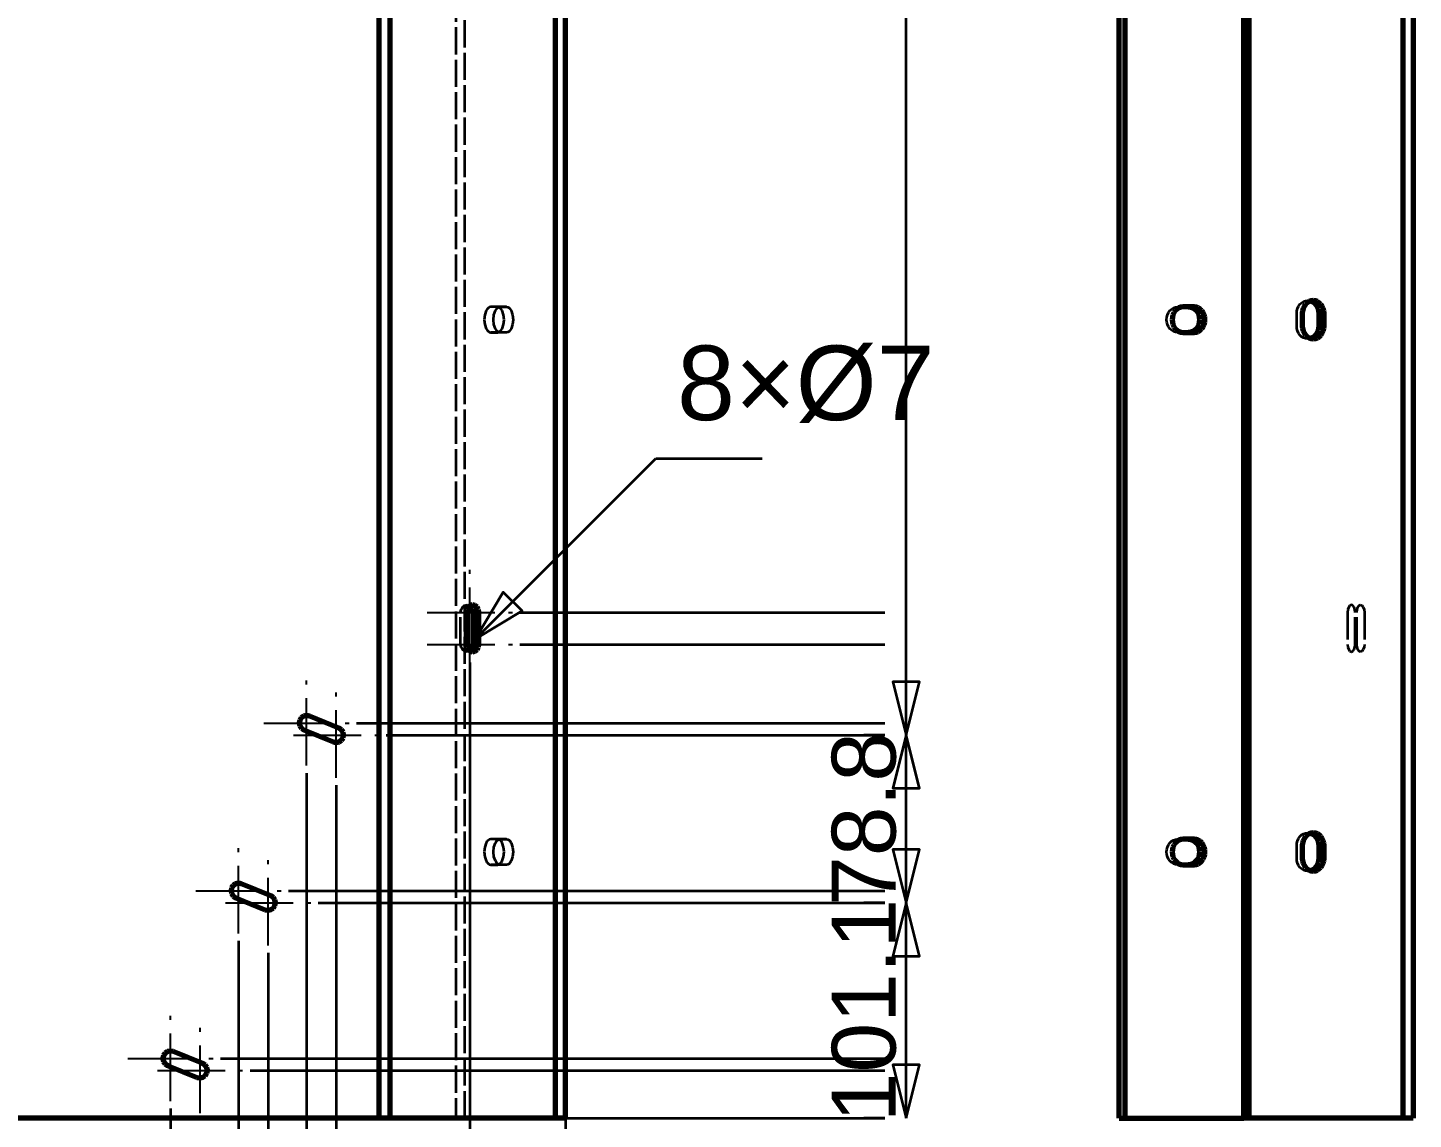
# Model space of a CAD drawing. Header units: millimetres. Extents: x 0 to 420, y 0 to 297.
# Drawn here: x 195.9 to 260.9, y 156.9 to 208.2 of the extents above; entities that cross this region are included whole.
import ezdxf
from ezdxf.enums import TextEntityAlignment as Align

# ---------------------------------------------------------------- set-up
doc = ezdxf.new("R2010")
doc.units = ezdxf.units.MM
doc.linetypes.add('CENTER', pattern=[5.08, 3.175, -0.635, 0.635, -0.635])
doc.linetypes.add('DASHED', pattern=[1.524, 1.27, -0.254])
doc.styles.add('GOST', font='Arial')

msp = doc.modelspace()

# ---------------------------------------------------------------- linework, layer by layer
at = {"color": 1, "lineweight": 70}
for p, q in [((212.371, 257), (212.371, 157)), ((212.886, 257), (212.886, 157)), ((220.653, 257), (220.653, 157)), ((221.138, 157), (221.138, 257)), ((247.138, 157), (247.138, 257)), ((247.395, 257), (247.395, 157)), ((252.991, 157), (252.991, 257)), ((253.249, 157), (253.249, 257)), ((260.464, 257), (260.464, 157)), ((260.949, 257), (260.949, 157)), ((255.885, 195.224), (255.821, 195.133)), ((255.963, 195.299), (255.885, 195.224)), ((256.052, 195.354), (255.963, 195.299)), ((256.149, 195.388), (256.052, 195.354)), ((256.12, 195.381), (256.274, 195.301)), ((256.249, 195.4), (256.149, 195.388)), ((256.349, 195.388), (256.249, 195.4)), ((256.274, 195.301), (256.398, 195.167)), ((256.446, 195.354), (256.349, 195.388)), ((256.535, 195.299), (256.446, 195.354)), ((256.613, 195.224), (256.535, 195.299)), ((256.676, 195.133), (256.613, 195.224)), ((249.634, 194.617), (249.624, 194.5)), ((249.663, 194.73), (249.634, 194.617)), ((249.711, 194.833), (249.663, 194.73)), ((249.775, 194.924), (249.711, 194.833)), ((249.853, 194.999), (249.775, 194.924)), ((249.941, 195.054), (249.853, 194.999)), ((250.038, 195.088), (249.941, 195.054)), ((250.138, 195.1), (250.038, 195.088)), ((250.653, 195.1), (250.138, 195.1)), ((250.395, 195.1), (250.495, 195.088)), ((250.495, 195.088), (250.592, 195.054)), ((250.592, 195.054), (250.681, 194.999)), ((250.753, 195.088), (250.653, 195.1)), ((250.681, 194.999), (250.759, 194.924)), ((250.849, 195.054), (250.753, 195.088)), ((250.759, 194.924), (250.823, 194.833)), ((250.823, 194.833), (250.87, 194.73)), ((250.938, 194.999), (250.849, 195.054)), ((250.87, 194.73), (250.899, 194.617)), ((250.899, 194.617), (250.909, 194.5)), ((251.016, 194.924), (250.938, 194.999)), ((251.08, 194.833), (251.016, 194.924)), ((251.128, 194.73), (251.08, 194.833)), ((251.157, 194.617), (251.128, 194.73)), ((251.167, 194.5), (251.157, 194.617)), ((255.744, 194.917), (255.735, 194.8)), ((255.735, 194.8), (255.735, 194.2)), ((255.774, 195.03), (255.744, 194.917)), ((255.821, 195.133), (255.774, 195.03)), ((256.398, 195.167), (256.478, 194.994)), ((256.478, 194.994), (256.506, 194.8)), ((256.506, 194.8), (256.506, 194.2)), ((256.763, 194.8), (256.506, 194.8)), ((256.724, 195.03), (256.676, 195.133)), ((256.753, 194.917), (256.724, 195.03)), ((256.763, 194.8), (256.753, 194.917)), ((256.763, 194.2), (256.763, 194.8)), ((249.624, 194.5), (249.634, 194.383)), ((249.634, 194.383), (249.663, 194.27)), ((249.663, 194.27), (249.711, 194.167)), ((249.711, 194.167), (249.775, 194.076)), ((249.775, 194.076), (249.853, 194.001)), ((249.853, 194.001), (249.941, 193.946)), ((249.941, 193.946), (250.038, 193.912)), ((250.038, 193.912), (250.138, 193.9)), ((250.495, 193.912), (250.395, 193.9)), ((250.592, 193.946), (250.495, 193.912)), ((250.681, 194.001), (250.592, 193.946)), ((250.653, 193.9), (250.753, 193.912)), ((250.759, 194.076), (250.681, 194.001)), ((250.753, 193.912), (250.849, 193.946)), ((250.823, 194.167), (250.759, 194.076)), ((250.87, 194.27), (250.823, 194.167)), ((250.849, 193.946), (250.938, 194.001)), ((250.899, 194.383), (250.87, 194.27)), ((250.909, 194.5), (250.899, 194.383)), ((250.938, 194.001), (251.016, 194.076)), ((251.016, 194.076), (251.08, 194.167)), ((251.08, 194.167), (251.128, 194.27)), ((251.128, 194.27), (251.157, 194.383)), ((251.157, 194.383), (251.167, 194.5)), ((255.735, 194.2), (255.744, 194.083)), ((255.744, 194.083), (255.774, 193.97)), ((255.774, 193.97), (255.821, 193.867)), ((256.478, 194.006), (256.398, 193.833)), ((256.506, 194.2), (256.478, 194.006)), ((256.763, 194.2), (256.506, 194.2)), ((256.676, 193.867), (256.724, 193.97)), ((256.724, 193.97), (256.753, 194.083)), ((256.753, 194.083), (256.763, 194.2)), ((250.138, 193.9), (250.653, 193.9)), ((255.821, 193.867), (255.885, 193.776)), ((255.885, 193.776), (255.963, 193.701)), ((255.963, 193.701), (256.052, 193.646)), ((256.052, 193.646), (256.149, 193.612)), ((256.274, 193.699), (256.12, 193.619)), ((256.149, 193.612), (256.249, 193.6)), ((256.249, 193.6), (256.349, 193.612)), ((256.398, 193.833), (256.274, 193.699)), ((256.349, 193.612), (256.446, 193.646)), ((256.446, 193.646), (256.535, 193.701)), ((256.535, 193.701), (256.613, 193.776)), ((256.613, 193.776), (256.676, 193.867)), ((216.557, 180.997), (216.492, 180.884)), ((216.655, 181.073), (216.557, 180.997)), ((216.641, 181.066), (216.711, 181.012)), ((216.769, 181.1), (216.655, 181.073)), ((216.711, 181.012), (216.765, 180.937)), ((216.765, 180.937), (216.8, 180.847)), ((216.884, 181.073), (216.769, 181.1)), ((216.981, 180.997), (216.884, 181.073)), ((217.047, 180.884), (216.981, 180.997)), ((216.492, 180.884), (216.469, 180.75)), ((216.469, 180.75), (216.469, 179.25)), ((216.8, 180.847), (216.812, 180.75)), ((216.812, 180.75), (216.812, 179.25)), ((217.069, 180.75), (216.812, 180.75)), ((217.069, 180.75), (217.047, 180.884)), ((217.069, 179.25), (217.069, 180.75)), ((216.469, 179.25), (216.492, 179.116)), ((216.492, 179.116), (216.557, 179.003)), ((216.557, 179.003), (216.655, 178.927)), ((216.711, 178.988), (216.641, 178.934)), ((216.765, 179.063), (216.711, 178.988)), ((216.8, 179.153), (216.765, 179.063)), ((216.812, 179.25), (216.8, 179.153)), ((217.069, 179.25), (216.812, 179.25)), ((216.884, 178.927), (216.981, 179.003)), ((216.981, 179.003), (217.047, 179.116)), ((217.047, 179.116), (217.069, 179.25)), ((216.655, 178.927), (216.769, 178.9)), ((216.769, 178.9), (216.884, 178.927)), ((208.727, 175.799), (208.652, 175.685)), ((208.84, 175.875), (208.727, 175.799)), ((208.973, 175.903), (208.84, 175.875)), ((209.108, 175.877), (208.973, 175.903)), ((210.497, 175.313), (209.108, 175.877)), ((208.652, 175.685), (208.626, 175.551)), ((208.626, 175.551), (208.654, 175.417)), ((208.654, 175.417), (208.73, 175.304)), ((208.73, 175.304), (208.844, 175.229)), ((208.844, 175.229), (210.234, 174.665)), ((210.612, 175.238), (210.497, 175.313)), ((210.688, 175.125), (210.612, 175.238)), ((210.716, 174.991), (210.688, 175.125)), ((210.234, 174.665), (210.368, 174.639)), ((210.368, 174.639), (210.502, 174.666)), ((210.502, 174.666), (210.615, 174.743)), ((210.615, 174.743), (210.69, 174.857)), ((210.69, 174.857), (210.716, 174.991)), ((249.711, 169.833), (249.663, 169.73)), ((249.775, 169.924), (249.711, 169.833)), ((249.853, 169.999), (249.775, 169.924)), ((249.941, 170.054), (249.853, 169.999)), ((250.038, 170.088), (249.941, 170.054)), ((250.138, 170.1), (250.038, 170.088)), ((250.653, 170.1), (250.138, 170.1)), ((250.395, 170.1), (250.495, 170.088)), ((250.495, 170.088), (250.592, 170.054)), ((250.592, 170.054), (250.681, 169.999)), ((250.753, 170.088), (250.653, 170.1)), ((250.681, 169.999), (250.759, 169.924)), ((250.849, 170.054), (250.753, 170.088)), ((250.759, 169.924), (250.823, 169.833)), ((250.823, 169.833), (250.87, 169.73)), ((250.938, 169.999), (250.849, 170.054)), ((251.016, 169.924), (250.938, 169.999)), ((251.08, 169.833), (251.016, 169.924)), ((251.128, 169.73), (251.08, 169.833)), ((255.744, 169.917), (255.735, 169.8)), ((255.774, 170.03), (255.744, 169.917)), ((255.821, 170.133), (255.774, 170.03)), ((255.885, 170.224), (255.821, 170.133)), ((255.963, 170.299), (255.885, 170.224)), ((256.052, 170.354), (255.963, 170.299)), ((256.149, 170.388), (256.052, 170.354)), ((256.12, 170.381), (256.274, 170.301)), ((256.249, 170.4), (256.149, 170.388)), ((256.349, 170.388), (256.249, 170.4)), ((256.274, 170.301), (256.398, 170.167)), ((256.446, 170.354), (256.349, 170.388)), ((256.398, 170.167), (256.478, 169.994)), ((256.535, 170.299), (256.446, 170.354)), ((256.478, 169.994), (256.506, 169.8)), ((256.613, 170.224), (256.535, 170.299)), ((256.676, 170.133), (256.613, 170.224)), ((256.724, 170.03), (256.676, 170.133)), ((256.753, 169.917), (256.724, 170.03)), ((256.763, 169.8), (256.753, 169.917)), ((249.634, 169.617), (249.624, 169.5)), ((249.624, 169.5), (249.634, 169.383)), ((249.663, 169.73), (249.634, 169.617)), ((249.634, 169.383), (249.663, 169.27)), ((249.663, 169.27), (249.711, 169.167)), ((250.87, 169.27), (250.823, 169.167)), ((250.87, 169.73), (250.899, 169.617)), ((250.899, 169.383), (250.87, 169.27)), ((250.899, 169.617), (250.909, 169.5)), ((250.909, 169.5), (250.899, 169.383)), ((251.08, 169.167), (251.128, 169.27)), ((251.157, 169.617), (251.128, 169.73)), ((251.128, 169.27), (251.157, 169.383)), ((251.167, 169.5), (251.157, 169.617)), ((251.157, 169.383), (251.167, 169.5)), ((255.735, 169.8), (255.735, 169.2)), ((255.735, 169.2), (255.744, 169.083)), ((256.506, 169.2), (256.478, 169.006)), ((256.506, 169.8), (256.506, 169.2)), ((256.763, 169.8), (256.506, 169.8)), ((256.763, 169.2), (256.506, 169.2)), ((256.753, 169.083), (256.763, 169.2)), ((256.763, 169.2), (256.763, 169.8)), ((249.711, 169.167), (249.775, 169.076)), ((249.775, 169.076), (249.853, 169.001)), ((249.853, 169.001), (249.941, 168.946)), ((249.941, 168.946), (250.038, 168.912)), ((250.038, 168.912), (250.138, 168.9)), ((250.138, 168.9), (250.653, 168.9)), ((250.495, 168.912), (250.395, 168.9)), ((250.592, 168.946), (250.495, 168.912)), ((250.681, 169.001), (250.592, 168.946)), ((250.653, 168.9), (250.753, 168.912)), ((250.759, 169.076), (250.681, 169.001)), ((250.753, 168.912), (250.849, 168.946)), ((250.823, 169.167), (250.759, 169.076)), ((250.849, 168.946), (250.938, 169.001)), ((250.938, 169.001), (251.016, 169.076)), ((251.016, 169.076), (251.08, 169.167)), ((255.744, 169.083), (255.774, 168.97)), ((255.774, 168.97), (255.821, 168.867)), ((255.821, 168.867), (255.885, 168.776)), ((255.885, 168.776), (255.963, 168.701)), ((255.963, 168.701), (256.052, 168.646)), ((256.052, 168.646), (256.149, 168.612)), ((256.274, 168.699), (256.12, 168.619)), ((256.149, 168.612), (256.249, 168.6)), ((256.249, 168.6), (256.349, 168.612)), ((256.398, 168.833), (256.274, 168.699)), ((256.349, 168.612), (256.446, 168.646)), ((256.478, 169.006), (256.398, 168.833)), ((256.446, 168.646), (256.535, 168.701)), ((256.535, 168.701), (256.613, 168.776)), ((256.613, 168.776), (256.676, 168.867)), ((256.676, 168.867), (256.724, 168.97)), ((256.724, 168.97), (256.753, 169.083)), ((205.53, 167.923), (205.455, 167.809)), ((205.643, 168), (205.53, 167.923)), ((205.777, 168.027), (205.643, 168)), ((205.911, 168.001), (205.777, 168.027)), ((207.301, 167.437), (205.911, 168.001)), ((205.455, 167.809), (205.429, 167.675)), ((205.429, 167.675), (205.457, 167.541)), ((205.457, 167.541), (205.533, 167.428)), ((205.533, 167.428), (205.647, 167.353)), ((205.647, 167.353), (207.037, 166.789)), ((207.415, 167.362), (207.301, 167.437)), ((207.491, 167.249), (207.415, 167.362)), ((207.519, 167.115), (207.491, 167.249)), ((207.037, 166.789), (207.171, 166.763)), ((207.171, 166.763), (207.305, 166.791)), ((207.305, 166.791), (207.418, 166.867)), ((207.418, 166.867), (207.493, 166.981)), ((207.493, 166.981), (207.519, 167.115)), ((202.446, 160.124), (202.333, 160.047)), ((202.58, 160.151), (202.446, 160.124)), ((202.714, 160.126), (202.58, 160.151)), ((204.104, 159.561), (202.714, 160.126)), ((202.258, 159.933), (202.232, 159.799)), ((202.232, 159.799), (202.26, 159.665)), ((202.333, 160.047), (202.258, 159.933)), ((202.26, 159.665), (202.336, 159.552)), ((202.336, 159.552), (202.45, 159.477)), ((202.45, 159.477), (203.84, 158.913)), ((204.218, 159.486), (204.104, 159.561)), ((204.294, 159.373), (204.218, 159.486)), ((203.84, 158.913), (203.974, 158.887)), ((203.974, 158.887), (204.108, 158.915)), ((204.108, 158.915), (204.221, 158.991)), ((204.221, 158.991), (204.296, 159.105)), ((204.322, 159.24), (204.294, 159.373)), ((204.296, 159.105), (204.322, 159.24)), ((212.371, 157), (70.192, 157)), ((212.409, 157), (212.371, 157)), ((212.448, 157), (212.409, 157)), ((212.486, 157), (212.448, 157)), ((212.525, 157), (212.486, 157)), ((212.563, 157), (212.525, 157)), ((212.601, 157), (212.563, 157)), ((212.638, 157), (212.601, 157)), ((212.675, 157), (212.638, 157)), ((212.712, 157), (212.675, 157)), ((212.748, 157), (212.712, 157)), ((212.783, 157), (212.748, 157)), ((212.818, 157), (212.783, 157)), ((212.852, 157), (212.818, 157)), ((212.886, 157), (212.852, 157)), ((220.653, 157), (212.886, 157)), ((220.714, 157), (220.653, 157)), ((220.773, 157), (220.714, 157)), ((220.828, 157), (220.773, 157)), ((220.879, 157), (220.828, 157)), ((220.927, 157), (220.879, 157)), ((220.97, 157), (220.927, 157)), ((221.008, 157), (220.97, 157)), ((221.042, 157), (221.008, 157)), ((221.071, 157), (221.042, 157)), ((221.095, 157), (221.071, 157)), ((221.114, 157), (221.095, 157)), ((221.127, 157), (221.114, 157)), ((221.135, 157), (221.127, 157)), ((221.138, 157), (221.135, 157)), ((247.138, 157), (247.395, 157)), ((247.395, 157), (252.991, 157)), ((253.249, 157), (252.991, 157)), ((260.464, 157), (253.249, 157)), ((260.525, 157), (260.464, 157)), ((260.584, 157), (260.525, 157)), ((260.639, 157), (260.584, 157)), ((260.69, 157), (260.639, 157)), ((260.737, 157), (260.69, 157)), ((260.78, 157), (260.737, 157)), ((260.819, 157), (260.78, 157)), ((260.853, 157), (260.819, 157)), ((260.882, 157), (260.853, 157)), ((260.906, 157), (260.882, 157)), ((260.924, 157), (260.906, 157)), ((260.938, 157), (260.924, 157)), ((260.946, 157), (260.938, 157)), ((260.949, 157), (260.946, 157))]:
    msp.add_line(p, q, dxfattribs=at)
at = {"color": 5, "linetype": 'DASHED', "lineweight": 35}
for p, q in [((215.983, 257), (215.983, 157)), ((216.411, 157), (216.411, 257)), ((260.449, 157), (260.449, 257)), ((260.449, 157), (260.449, 257)), ((260.949, 257), (260.949, 157)), ((255.564, 195.133), (255.628, 195.224)), ((255.628, 195.224), (255.706, 195.299)), ((255.706, 195.299), (255.795, 195.354)), ((255.795, 195.354), (255.891, 195.388)), ((255.891, 195.388), (255.991, 195.4)), ((255.991, 195.4), (256.12, 195.381)), ((217.345, 194.73), (217.322, 194.5)), ((217.412, 194.924), (217.345, 194.73)), ((217.459, 194.999), (217.412, 194.924)), ((217.512, 195.054), (217.459, 194.999)), ((217.57, 195.088), (217.512, 195.054)), ((217.631, 195.1), (217.57, 195.088)), ((218.059, 195.1), (217.631, 195.1)), ((217.94, 195.1), (217.631, 195.1)), ((217.75, 194.5), (217.774, 194.73)), ((217.774, 194.73), (217.841, 194.924)), ((217.841, 194.924), (217.888, 194.999)), ((217.888, 194.999), (217.941, 195.054)), ((218, 195.088), (217.94, 195.1)), ((218.368, 195.1), (217.94, 195.1)), ((217.941, 195.054), (217.999, 195.088)), ((217.999, 195.088), (218.059, 195.1)), ((218.058, 195.054), (218, 195.088)), ((218.111, 194.999), (218.058, 195.054)), ((218.059, 195.1), (218.368, 195.1)), ((218.158, 194.924), (218.111, 194.999)), ((218.225, 194.73), (218.158, 194.924)), ((218.249, 194.5), (218.225, 194.73)), ((218.368, 195.1), (218.429, 195.088)), ((218.429, 195.088), (218.487, 195.054)), ((218.487, 195.054), (218.54, 194.999)), ((218.54, 194.999), (218.587, 194.924)), ((218.587, 194.924), (218.654, 194.73)), ((218.654, 194.73), (218.677, 194.5)), ((249.366, 194.5), (249.376, 194.617)), ((249.376, 194.617), (249.406, 194.73)), ((249.406, 194.73), (249.453, 194.833)), ((249.453, 194.833), (249.517, 194.924)), ((249.517, 194.924), (249.595, 194.999)), ((249.595, 194.999), (249.684, 195.054)), ((249.684, 195.054), (249.78, 195.088)), ((249.78, 195.088), (249.881, 195.1)), ((249.881, 195.1), (250.138, 195.1)), ((249.881, 195.1), (250.395, 195.1)), ((250.395, 195.1), (250.653, 195.1)), ((255.477, 194.8), (255.487, 194.917)), ((255.477, 194.2), (255.477, 194.8)), ((255.487, 194.917), (255.516, 195.03)), ((255.516, 195.03), (255.564, 195.133)), ((217.322, 194.5), (217.345, 194.27)), ((217.345, 194.27), (217.412, 194.076)), ((217.412, 194.076), (217.459, 194.001)), ((217.459, 194.001), (217.512, 193.946)), ((217.512, 193.946), (217.57, 193.912)), ((217.57, 193.912), (217.631, 193.9)), ((217.774, 194.27), (217.75, 194.5)), ((217.841, 194.076), (217.774, 194.27)), ((217.888, 194.001), (217.841, 194.076)), ((217.941, 193.946), (217.888, 194.001)), ((217.94, 193.9), (218, 193.912)), ((217.999, 193.912), (217.941, 193.946)), ((218.059, 193.9), (217.999, 193.912)), ((218, 193.912), (218.058, 193.946)), ((218.058, 193.946), (218.111, 194.001)), ((218.111, 194.001), (218.158, 194.076)), ((218.158, 194.076), (218.225, 194.27)), ((218.225, 194.27), (218.249, 194.5)), ((218.429, 193.912), (218.368, 193.9)), ((218.487, 193.946), (218.429, 193.912)), ((218.54, 194.001), (218.487, 193.946)), ((218.587, 194.076), (218.54, 194.001)), ((218.654, 194.27), (218.587, 194.076)), ((218.677, 194.5), (218.654, 194.27)), ((249.376, 194.383), (249.366, 194.5)), ((249.406, 194.27), (249.376, 194.383)), ((249.453, 194.167), (249.406, 194.27)), ((249.517, 194.076), (249.453, 194.167)), ((249.595, 194.001), (249.517, 194.076)), ((249.684, 193.946), (249.595, 194.001)), ((249.78, 193.912), (249.684, 193.946)), ((249.881, 193.9), (249.78, 193.912)), ((255.487, 194.083), (255.477, 194.2)), ((255.516, 193.97), (255.487, 194.083)), ((255.564, 193.867), (255.516, 193.97)), ((218.059, 193.9), (217.631, 193.9)), ((217.631, 193.9), (217.94, 193.9)), ((218.368, 193.9), (217.94, 193.9)), ((218.368, 193.9), (218.059, 193.9)), ((249.881, 193.9), (250.138, 193.9)), ((250.395, 193.9), (249.881, 193.9)), ((250.395, 193.9), (250.653, 193.9)), ((255.628, 193.776), (255.564, 193.867)), ((255.706, 193.701), (255.628, 193.776)), ((255.795, 193.646), (255.706, 193.701)), ((255.891, 193.612), (255.795, 193.646)), ((255.991, 193.6), (255.891, 193.612)), ((256.12, 193.619), (255.991, 193.6)), ((216.235, 180.884), (216.3, 180.997)), ((216.3, 180.997), (216.397, 181.073)), ((216.397, 181.073), (216.512, 181.1)), ((216.512, 181.1), (216.578, 181.091)), ((216.578, 181.091), (216.641, 181.066)), ((257.916, 180.997), (257.877, 180.884)), ((257.975, 181.073), (257.916, 180.997)), ((258.044, 181.1), (257.975, 181.073)), ((258.113, 181.073), (258.044, 181.1)), ((258.171, 180.997), (258.113, 181.073)), ((258.21, 180.884), (258.171, 180.997)), ((258.306, 180.884), (258.345, 180.997)), ((258.345, 180.997), (258.403, 181.073)), ((258.403, 181.073), (258.472, 181.1)), ((258.472, 181.1), (258.541, 181.073)), ((258.541, 181.073), (258.6, 180.997)), ((258.6, 180.997), (258.639, 180.884)), ((216.212, 180.75), (216.235, 180.884)), ((216.212, 179.25), (216.212, 180.75)), ((257.877, 180.884), (257.863, 180.75)), ((257.863, 180.75), (257.863, 179.25)), ((258.224, 180.75), (258.21, 180.884)), ((258.224, 179.25), (258.224, 180.75)), ((258.292, 180.75), (258.306, 180.884)), ((258.292, 179.25), (258.292, 180.75)), ((258.639, 180.884), (258.653, 180.75)), ((258.653, 180.75), (258.653, 179.25)), ((216.235, 179.116), (216.212, 179.25)), ((216.3, 179.003), (216.235, 179.116)), ((216.397, 178.927), (216.3, 179.003)), ((257.863, 179.25), (257.877, 179.116)), ((257.877, 179.116), (257.916, 179.003)), ((257.916, 179.003), (257.975, 178.927)), ((258.113, 178.927), (258.171, 179.003)), ((258.171, 179.003), (258.21, 179.116)), ((258.21, 179.116), (258.224, 179.25)), ((258.306, 179.116), (258.292, 179.25)), ((258.345, 179.003), (258.306, 179.116)), ((258.403, 178.927), (258.345, 179.003)), ((258.6, 179.003), (258.541, 178.927)), ((258.639, 179.116), (258.6, 179.003)), ((258.653, 179.25), (258.639, 179.116)), ((216.512, 178.9), (216.397, 178.927)), ((216.578, 178.909), (216.512, 178.9)), ((216.641, 178.934), (216.578, 178.909)), ((257.975, 178.927), (258.044, 178.9)), ((258.044, 178.9), (258.113, 178.927)), ((258.472, 178.9), (258.403, 178.927)), ((258.541, 178.927), (258.472, 178.9)), ((208.652, 175.685), (208.727, 175.799)), ((208.727, 175.799), (208.84, 175.875)), ((208.84, 175.875), (208.973, 175.903)), ((208.973, 175.903), (209.108, 175.877)), ((209.108, 175.877), (210.497, 175.313)), ((260.449, 175.896), (260.449, 175.903)), ((260.449, 175.903), (260.449, 175.903)), ((260.449, 175.903), (260.449, 175.902)), ((260.449, 175.902), (260.449, 175.902)), ((260.449, 175.902), (260.449, 175.901)), ((260.449, 175.901), (260.449, 175.9)), ((260.449, 175.9), (260.449, 175.898)), ((260.449, 175.898), (260.449, 175.897)), ((260.449, 175.897), (260.449, 175.895)), ((260.449, 175.876), (260.449, 175.896)), ((260.449, 175.895), (260.449, 175.892)), ((260.449, 175.892), (260.449, 175.89)), ((260.449, 175.89), (260.449, 175.887)), ((260.449, 175.887), (260.449, 175.884)), ((260.449, 175.884), (260.449, 175.881)), ((260.449, 175.881), (260.449, 175.877)), ((260.449, 175.877), (260.449, 175.313)), ((260.449, 175.844), (260.449, 175.876)), ((260.449, 175.8), (260.449, 175.844)), ((260.449, 175.747), (260.449, 175.8)), ((260.449, 175.686), (260.449, 175.747)), ((260.449, 175.62), (260.449, 175.686)), ((260.949, 175.902), (260.949, 175.903)), ((260.949, 175.903), (260.949, 175.903)), ((260.949, 175.903), (260.949, 175.896)), ((260.949, 175.901), (260.949, 175.902)), ((260.949, 175.902), (260.949, 175.902)), ((260.949, 175.9), (260.949, 175.901)), ((260.949, 175.898), (260.949, 175.9)), ((260.949, 175.897), (260.949, 175.898)), ((260.949, 175.895), (260.949, 175.897)), ((260.949, 175.896), (260.949, 175.876)), ((260.949, 175.892), (260.949, 175.895)), ((260.949, 175.89), (260.949, 175.892)), ((260.949, 175.887), (260.949, 175.89)), ((260.949, 175.884), (260.949, 175.887)), ((260.949, 175.881), (260.949, 175.884)), ((260.949, 175.877), (260.949, 175.881)), ((260.949, 175.313), (260.949, 175.877)), ((260.949, 175.876), (260.949, 175.844)), ((260.949, 175.844), (260.949, 175.8)), ((260.949, 175.8), (260.949, 175.747)), ((260.949, 175.747), (260.949, 175.686)), ((260.949, 175.686), (260.949, 175.62)), ((208.626, 175.551), (208.652, 175.685)), ((208.654, 175.417), (208.626, 175.551)), ((208.73, 175.304), (208.654, 175.417)), ((208.844, 175.229), (208.73, 175.304)), ((210.234, 174.665), (208.844, 175.229)), ((210.497, 175.313), (210.612, 175.238)), ((210.612, 175.238), (210.688, 175.125)), ((210.688, 175.125), (210.716, 174.991)), ((260.449, 175.552), (260.449, 175.62)), ((260.449, 175.483), (260.449, 175.552)), ((260.449, 175.417), (260.449, 175.483)), ((260.449, 175.357), (260.449, 175.417)), ((260.449, 175.304), (260.449, 175.357)), ((260.449, 175.313), (260.449, 175.281)), ((260.449, 175.261), (260.449, 175.304)), ((260.449, 175.281), (260.449, 175.238)), ((260.449, 175.229), (260.449, 175.261)), ((260.449, 175.238), (260.449, 175.185)), ((260.449, 174.665), (260.449, 175.229)), ((260.449, 175.185), (260.449, 175.124)), ((260.449, 175.124), (260.449, 175.059)), ((260.449, 175.059), (260.449, 174.99)), ((260.949, 175.62), (260.949, 175.552)), ((260.949, 175.552), (260.949, 175.483)), ((260.949, 175.483), (260.949, 175.417)), ((260.949, 175.417), (260.949, 175.357)), ((260.949, 175.357), (260.949, 175.304)), ((260.949, 175.281), (260.949, 175.313)), ((260.949, 175.304), (260.949, 175.261)), ((260.949, 175.238), (260.949, 175.281)), ((260.949, 175.261), (260.949, 175.229)), ((260.949, 175.185), (260.949, 175.238)), ((260.949, 175.229), (260.949, 174.665)), ((260.949, 175.124), (260.949, 175.185)), ((260.949, 175.059), (260.949, 175.124)), ((260.949, 174.99), (260.949, 175.059)), ((210.368, 174.639), (210.234, 174.665)), ((210.502, 174.666), (210.368, 174.639)), ((210.615, 174.743), (210.502, 174.666)), ((210.69, 174.857), (210.615, 174.743)), ((210.716, 174.991), (210.69, 174.857)), ((260.449, 174.99), (260.449, 174.922)), ((260.449, 174.922), (260.449, 174.856)), ((260.449, 174.856), (260.449, 174.795)), ((260.449, 174.795), (260.449, 174.742)), ((260.449, 174.742), (260.449, 174.698)), ((260.449, 174.698), (260.449, 174.666)), ((260.449, 174.666), (260.449, 174.646)), ((260.449, 174.661), (260.449, 174.665)), ((260.449, 174.658), (260.449, 174.661)), ((260.449, 174.655), (260.449, 174.658)), ((260.449, 174.652), (260.449, 174.655)), ((260.449, 174.65), (260.449, 174.652)), ((260.449, 174.647), (260.449, 174.65)), ((260.449, 174.645), (260.449, 174.647)), ((260.449, 174.646), (260.449, 174.639)), ((260.449, 174.644), (260.449, 174.645)), ((260.449, 174.642), (260.449, 174.644)), ((260.449, 174.641), (260.449, 174.642)), ((260.449, 174.64), (260.449, 174.641)), ((260.449, 174.639), (260.449, 174.64)), ((260.449, 174.639), (260.449, 174.639)), ((260.449, 174.639), (260.449, 174.639)), ((260.949, 174.922), (260.949, 174.99)), ((260.949, 174.856), (260.949, 174.922)), ((260.949, 174.795), (260.949, 174.856)), ((260.949, 174.742), (260.949, 174.795)), ((260.949, 174.698), (260.949, 174.742)), ((260.949, 174.666), (260.949, 174.698)), ((260.949, 174.646), (260.949, 174.666)), ((260.949, 174.665), (260.949, 174.661)), ((260.949, 174.661), (260.949, 174.658)), ((260.949, 174.658), (260.949, 174.655)), ((260.949, 174.655), (260.949, 174.652)), ((260.949, 174.652), (260.949, 174.65)), ((260.949, 174.65), (260.949, 174.647)), ((260.949, 174.647), (260.949, 174.645)), ((260.949, 174.639), (260.949, 174.646)), ((260.949, 174.645), (260.949, 174.644)), ((260.949, 174.644), (260.949, 174.642)), ((260.949, 174.642), (260.949, 174.641)), ((260.949, 174.641), (260.949, 174.64)), ((260.949, 174.64), (260.949, 174.639)), ((260.949, 174.639), (260.949, 174.639)), ((260.949, 174.639), (260.949, 174.639)), ((217.412, 169.924), (217.345, 169.73)), ((217.459, 169.999), (217.412, 169.924)), ((217.512, 170.054), (217.459, 169.999)), ((217.57, 170.088), (217.512, 170.054)), ((217.631, 170.1), (217.57, 170.088)), ((218.059, 170.1), (217.631, 170.1)), ((217.94, 170.1), (217.631, 170.1)), ((217.774, 169.73), (217.841, 169.924)), ((217.841, 169.924), (217.888, 169.999)), ((217.888, 169.999), (217.941, 170.054)), ((218, 170.088), (217.94, 170.1)), ((218.368, 170.1), (217.94, 170.1)), ((217.941, 170.054), (217.999, 170.088)), ((217.999, 170.088), (218.059, 170.1)), ((218.058, 170.054), (218, 170.088)), ((218.111, 169.999), (218.058, 170.054)), ((218.059, 170.1), (218.368, 170.1)), ((218.158, 169.924), (218.111, 169.999)), ((218.225, 169.73), (218.158, 169.924)), ((218.368, 170.1), (218.429, 170.088)), ((218.429, 170.088), (218.487, 170.054)), ((218.487, 170.054), (218.54, 169.999)), ((218.54, 169.999), (218.587, 169.924)), ((218.587, 169.924), (218.654, 169.73)), ((249.406, 169.73), (249.453, 169.833)), ((249.453, 169.833), (249.517, 169.924)), ((249.517, 169.924), (249.595, 169.999)), ((249.595, 169.999), (249.684, 170.054)), ((249.684, 170.054), (249.78, 170.088)), ((249.78, 170.088), (249.881, 170.1)), ((249.881, 170.1), (250.138, 170.1)), ((249.881, 170.1), (250.395, 170.1)), ((250.395, 170.1), (250.653, 170.1)), ((255.477, 169.8), (255.487, 169.917)), ((255.487, 169.917), (255.516, 170.03)), ((255.516, 170.03), (255.564, 170.133)), ((255.564, 170.133), (255.628, 170.224)), ((255.628, 170.224), (255.706, 170.299)), ((255.706, 170.299), (255.795, 170.354)), ((255.795, 170.354), (255.891, 170.388)), ((255.891, 170.388), (255.991, 170.4)), ((255.991, 170.4), (256.12, 170.381)), ((217.345, 169.73), (217.322, 169.5)), ((217.322, 169.5), (217.345, 169.27)), ((217.345, 169.27), (217.412, 169.076)), ((217.75, 169.5), (217.774, 169.73)), ((217.774, 169.27), (217.75, 169.5)), ((217.841, 169.076), (217.774, 169.27)), ((218.158, 169.076), (218.225, 169.27)), ((218.249, 169.5), (218.225, 169.73)), ((218.225, 169.27), (218.249, 169.5)), ((218.654, 169.27), (218.587, 169.076)), ((218.654, 169.73), (218.677, 169.5)), ((218.677, 169.5), (218.654, 169.27)), ((249.366, 169.5), (249.376, 169.617)), ((249.376, 169.383), (249.366, 169.5)), ((249.376, 169.617), (249.406, 169.73)), ((249.406, 169.27), (249.376, 169.383)), ((249.453, 169.167), (249.406, 169.27)), ((255.477, 169.2), (255.477, 169.8)), ((255.487, 169.083), (255.477, 169.2)), ((217.412, 169.076), (217.459, 169.001)), ((217.459, 169.001), (217.512, 168.946)), ((217.512, 168.946), (217.57, 168.912)), ((217.57, 168.912), (217.631, 168.9)), ((218.059, 168.9), (217.631, 168.9)), ((217.631, 168.9), (217.94, 168.9)), ((217.888, 169.001), (217.841, 169.076)), ((217.941, 168.946), (217.888, 169.001)), ((217.94, 168.9), (218, 168.912)), ((218.368, 168.9), (217.94, 168.9)), ((217.999, 168.912), (217.941, 168.946)), ((218.059, 168.9), (217.999, 168.912)), ((218, 168.912), (218.058, 168.946)), ((218.058, 168.946), (218.111, 169.001)), ((218.368, 168.9), (218.059, 168.9)), ((218.111, 169.001), (218.158, 169.076)), ((218.429, 168.912), (218.368, 168.9)), ((218.487, 168.946), (218.429, 168.912)), ((218.54, 169.001), (218.487, 168.946)), ((218.587, 169.076), (218.54, 169.001)), ((249.517, 169.076), (249.453, 169.167)), ((249.595, 169.001), (249.517, 169.076)), ((249.684, 168.946), (249.595, 169.001)), ((249.78, 168.912), (249.684, 168.946)), ((249.881, 168.9), (249.78, 168.912)), ((249.881, 168.9), (250.138, 168.9)), ((250.395, 168.9), (249.881, 168.9)), ((250.395, 168.9), (250.653, 168.9)), ((255.516, 168.97), (255.487, 169.083)), ((255.564, 168.867), (255.516, 168.97)), ((255.628, 168.776), (255.564, 168.867)), ((255.706, 168.701), (255.628, 168.776)), ((255.795, 168.646), (255.706, 168.701)), ((255.891, 168.612), (255.795, 168.646)), ((255.991, 168.6), (255.891, 168.612)), ((256.12, 168.619), (255.991, 168.6)), ((205.455, 167.809), (205.53, 167.923)), ((205.53, 167.923), (205.643, 168)), ((205.643, 168), (205.777, 168.027)), ((205.777, 168.027), (205.911, 168.001)), ((205.911, 168.001), (207.301, 167.437)), ((260.449, 168.02), (260.449, 168.027)), ((260.449, 168.027), (260.449, 168.027)), ((260.449, 168.027), (260.449, 168.027)), ((260.449, 168.027), (260.449, 168.026)), ((260.449, 168.026), (260.449, 168.025)), ((260.449, 168.025), (260.449, 168.024)), ((260.449, 168.024), (260.449, 168.022)), ((260.449, 168.022), (260.449, 168.021)), ((260.449, 168.021), (260.449, 168.019)), ((260.449, 168), (260.449, 168.02)), ((260.449, 168.019), (260.449, 168.016)), ((260.449, 168.016), (260.449, 168.014)), ((260.449, 168.014), (260.449, 168.011)), ((260.449, 168.011), (260.449, 168.008)), ((260.449, 168.008), (260.449, 168.005)), ((260.449, 168.005), (260.449, 168.001)), ((260.449, 168.001), (260.449, 167.437)), ((260.449, 167.968), (260.449, 168)), ((260.449, 167.924), (260.449, 167.968)), ((260.449, 167.871), (260.449, 167.924)), ((260.949, 168.026), (260.949, 168.027)), ((260.949, 168.027), (260.949, 168.027)), ((260.949, 168.027), (260.949, 168.027)), ((260.949, 168.027), (260.949, 168.02)), ((260.949, 168.025), (260.949, 168.026)), ((260.949, 168.024), (260.949, 168.025)), ((260.949, 168.022), (260.949, 168.024)), ((260.949, 168.021), (260.949, 168.022)), ((260.949, 168.019), (260.949, 168.021)), ((260.949, 168.02), (260.949, 168)), ((260.949, 168.016), (260.949, 168.019)), ((260.949, 168.014), (260.949, 168.016)), ((260.949, 168.011), (260.949, 168.014)), ((260.949, 168.008), (260.949, 168.011)), ((260.949, 168.005), (260.949, 168.008)), ((260.949, 168.001), (260.949, 168.005)), ((260.949, 167.437), (260.949, 168.001)), ((260.949, 168), (260.949, 167.968)), ((260.949, 167.968), (260.949, 167.924)), ((260.949, 167.924), (260.949, 167.871)), ((205.429, 167.675), (205.455, 167.809)), ((205.457, 167.541), (205.429, 167.675)), ((205.533, 167.428), (205.457, 167.541)), ((205.647, 167.353), (205.533, 167.428)), ((207.037, 166.789), (205.647, 167.353)), ((207.301, 167.437), (207.415, 167.362)), ((207.415, 167.362), (207.491, 167.249)), ((207.491, 167.249), (207.519, 167.115)), ((260.449, 167.81), (260.449, 167.871)), ((260.449, 167.744), (260.449, 167.81)), ((260.449, 167.676), (260.449, 167.744)), ((260.449, 167.607), (260.449, 167.676)), ((260.449, 167.542), (260.449, 167.607)), ((260.449, 167.481), (260.449, 167.542)), ((260.449, 167.428), (260.449, 167.481)), ((260.449, 167.437), (260.449, 167.405)), ((260.449, 167.385), (260.449, 167.428)), ((260.449, 167.405), (260.449, 167.362)), ((260.449, 167.353), (260.449, 167.385)), ((260.449, 167.362), (260.449, 167.309)), ((260.449, 166.789), (260.449, 167.353)), ((260.449, 167.309), (260.449, 167.249)), ((260.449, 167.249), (260.449, 167.183)), ((260.949, 167.871), (260.949, 167.81)), ((260.949, 167.81), (260.949, 167.744)), ((260.949, 167.744), (260.949, 167.676)), ((260.949, 167.676), (260.949, 167.607)), ((260.949, 167.607), (260.949, 167.542)), ((260.949, 167.542), (260.949, 167.481)), ((260.949, 167.481), (260.949, 167.428)), ((260.949, 167.405), (260.949, 167.437)), ((260.949, 167.428), (260.949, 167.385)), ((260.949, 167.362), (260.949, 167.405)), ((260.949, 167.385), (260.949, 167.353)), ((260.949, 167.309), (260.949, 167.362)), ((260.949, 167.353), (260.949, 166.789)), ((260.949, 167.249), (260.949, 167.309)), ((260.949, 167.183), (260.949, 167.249)), ((207.171, 166.763), (207.037, 166.789)), ((207.305, 166.791), (207.171, 166.763)), ((207.418, 166.867), (207.305, 166.791)), ((207.493, 166.981), (207.418, 166.867)), ((207.519, 167.115), (207.493, 166.981)), ((260.449, 167.183), (260.449, 167.114)), ((260.449, 167.114), (260.449, 167.046)), ((260.449, 167.046), (260.449, 166.98)), ((260.449, 166.98), (260.449, 166.919)), ((260.449, 166.919), (260.449, 166.866)), ((260.449, 166.866), (260.449, 166.822)), ((260.449, 166.822), (260.449, 166.79)), ((260.449, 166.79), (260.449, 166.77)), ((260.449, 166.785), (260.449, 166.789)), ((260.449, 166.782), (260.449, 166.785)), ((260.449, 166.779), (260.449, 166.782)), ((260.449, 166.776), (260.449, 166.779)), ((260.449, 166.774), (260.449, 166.776)), ((260.449, 166.771), (260.449, 166.774)), ((260.449, 166.769), (260.449, 166.771)), ((260.449, 166.77), (260.449, 166.763)), ((260.449, 166.768), (260.449, 166.769)), ((260.449, 166.766), (260.449, 166.768)), ((260.449, 166.765), (260.449, 166.766)), ((260.449, 166.764), (260.449, 166.765)), ((260.449, 166.763), (260.449, 166.764)), ((260.449, 166.763), (260.449, 166.763)), ((260.449, 166.763), (260.449, 166.763)), ((260.949, 167.114), (260.949, 167.183)), ((260.949, 167.046), (260.949, 167.114)), ((260.949, 166.98), (260.949, 167.046)), ((260.949, 166.919), (260.949, 166.98)), ((260.949, 166.866), (260.949, 166.919)), ((260.949, 166.822), (260.949, 166.866)), ((260.949, 166.79), (260.949, 166.822)), ((260.949, 166.77), (260.949, 166.79)), ((260.949, 166.789), (260.949, 166.785)), ((260.949, 166.785), (260.949, 166.782)), ((260.949, 166.782), (260.949, 166.779)), ((260.949, 166.779), (260.949, 166.776)), ((260.949, 166.776), (260.949, 166.774)), ((260.949, 166.774), (260.949, 166.771)), ((260.949, 166.771), (260.949, 166.769)), ((260.949, 166.763), (260.949, 166.77)), ((260.949, 166.769), (260.949, 166.768)), ((260.949, 166.768), (260.949, 166.766)), ((260.949, 166.766), (260.949, 166.765)), ((260.949, 166.765), (260.949, 166.764)), ((260.949, 166.764), (260.949, 166.763)), ((260.949, 166.763), (260.949, 166.763)), ((260.949, 166.763), (260.949, 166.763)), ((202.333, 160.047), (202.446, 160.124)), ((202.446, 160.124), (202.58, 160.151)), ((202.58, 160.151), (202.714, 160.126)), ((202.714, 160.126), (204.104, 159.561)), ((260.449, 160.144), (260.449, 160.151)), ((260.449, 160.151), (260.449, 160.151)), ((260.449, 160.151), (260.449, 160.151)), ((260.449, 160.151), (260.449, 160.15)), ((260.449, 160.15), (260.449, 160.149)), ((260.449, 160.149), (260.449, 160.148)), ((260.449, 160.148), (260.449, 160.146)), ((260.449, 160.146), (260.449, 160.145)), ((260.449, 160.145), (260.449, 160.143)), ((260.449, 160.124), (260.449, 160.144)), ((260.449, 160.143), (260.449, 160.141)), ((260.449, 160.141), (260.449, 160.138)), ((260.449, 160.138), (260.449, 160.135)), ((260.449, 160.135), (260.449, 160.132)), ((260.449, 160.132), (260.449, 160.129)), ((260.449, 160.129), (260.449, 160.126)), ((260.449, 160.126), (260.449, 159.561)), ((260.449, 160.092), (260.449, 160.124)), ((260.449, 160.048), (260.449, 160.092)), ((260.949, 160.15), (260.949, 160.151)), ((260.949, 160.151), (260.949, 160.151)), ((260.949, 160.151), (260.949, 160.151)), ((260.949, 160.151), (260.949, 160.144)), ((260.949, 160.149), (260.949, 160.15)), ((260.949, 160.148), (260.949, 160.149)), ((260.949, 160.146), (260.949, 160.148)), ((260.949, 160.145), (260.949, 160.146)), ((260.949, 160.143), (260.949, 160.145)), ((260.949, 160.144), (260.949, 160.124)), ((260.949, 160.141), (260.949, 160.143)), ((260.949, 160.138), (260.949, 160.141)), ((260.949, 160.135), (260.949, 160.138)), ((260.949, 160.132), (260.949, 160.135)), ((260.949, 160.129), (260.949, 160.132)), ((260.949, 160.126), (260.949, 160.129)), ((260.949, 159.561), (260.949, 160.126)), ((260.949, 160.124), (260.949, 160.092)), ((260.949, 160.092), (260.949, 160.048)), ((202.232, 159.799), (202.258, 159.933)), ((202.26, 159.665), (202.232, 159.799)), ((202.258, 159.933), (202.333, 160.047)), ((202.336, 159.552), (202.26, 159.665)), ((202.45, 159.477), (202.336, 159.552)), ((203.84, 158.913), (202.45, 159.477)), ((204.104, 159.561), (204.218, 159.486)), ((204.218, 159.486), (204.294, 159.373)), ((260.449, 159.995), (260.449, 160.048)), ((260.449, 159.934), (260.449, 159.995)), ((260.449, 159.868), (260.449, 159.934)), ((260.449, 159.8), (260.449, 159.868)), ((260.449, 159.731), (260.449, 159.8)), ((260.449, 159.666), (260.449, 159.731)), ((260.449, 159.605), (260.449, 159.666)), ((260.449, 159.552), (260.449, 159.605)), ((260.449, 159.561), (260.449, 159.529)), ((260.449, 159.509), (260.449, 159.552)), ((260.449, 159.529), (260.449, 159.486)), ((260.449, 159.477), (260.449, 159.509)), ((260.449, 159.486), (260.449, 159.433)), ((260.449, 158.913), (260.449, 159.477)), ((260.449, 159.433), (260.449, 159.373)), ((260.949, 160.048), (260.949, 159.995)), ((260.949, 159.995), (260.949, 159.934)), ((260.949, 159.934), (260.949, 159.868)), ((260.949, 159.868), (260.949, 159.8)), ((260.949, 159.8), (260.949, 159.731)), ((260.949, 159.731), (260.949, 159.666)), ((260.949, 159.666), (260.949, 159.605)), ((260.949, 159.605), (260.949, 159.552)), ((260.949, 159.529), (260.949, 159.561)), ((260.949, 159.552), (260.949, 159.509)), ((260.949, 159.486), (260.949, 159.529)), ((260.949, 159.509), (260.949, 159.477)), ((260.949, 159.433), (260.949, 159.486)), ((260.949, 159.477), (260.949, 158.913)), ((260.949, 159.373), (260.949, 159.433)), ((203.974, 158.887), (203.84, 158.913)), ((204.108, 158.915), (203.974, 158.887)), ((204.221, 158.991), (204.108, 158.915)), ((204.296, 159.105), (204.221, 158.991)), ((204.294, 159.373), (204.322, 159.24)), ((204.322, 159.24), (204.296, 159.105)), ((260.449, 159.373), (260.449, 159.307)), ((260.449, 159.307), (260.449, 159.238)), ((260.449, 159.238), (260.449, 159.17)), ((260.449, 159.17), (260.449, 159.104)), ((260.449, 159.104), (260.449, 159.043)), ((260.449, 159.043), (260.449, 158.99)), ((260.449, 158.99), (260.449, 158.946)), ((260.449, 158.946), (260.449, 158.914)), ((260.449, 158.914), (260.449, 158.894)), ((260.449, 158.909), (260.449, 158.913)), ((260.449, 158.906), (260.449, 158.909)), ((260.449, 158.903), (260.449, 158.906)), ((260.449, 158.9), (260.449, 158.903)), ((260.449, 158.898), (260.449, 158.9)), ((260.449, 158.896), (260.449, 158.898)), ((260.449, 158.894), (260.449, 158.896)), ((260.449, 158.894), (260.449, 158.887)), ((260.449, 158.892), (260.449, 158.894)), ((260.449, 158.89), (260.449, 158.892)), ((260.449, 158.889), (260.449, 158.89)), ((260.449, 158.888), (260.449, 158.889)), ((260.449, 158.887), (260.449, 158.888)), ((260.449, 158.888), (260.449, 158.888)), ((260.449, 158.887), (260.449, 158.887)), ((260.949, 159.307), (260.949, 159.373)), ((260.949, 159.238), (260.949, 159.307)), ((260.949, 159.17), (260.949, 159.238)), ((260.949, 159.104), (260.949, 159.17)), ((260.949, 159.043), (260.949, 159.104)), ((260.949, 158.99), (260.949, 159.043)), ((260.949, 158.946), (260.949, 158.99)), ((260.949, 158.914), (260.949, 158.946)), ((260.949, 158.894), (260.949, 158.914)), ((260.949, 158.913), (260.949, 158.909)), ((260.949, 158.909), (260.949, 158.906)), ((260.949, 158.906), (260.949, 158.903)), ((260.949, 158.903), (260.949, 158.9)), ((260.949, 158.9), (260.949, 158.898)), ((260.949, 158.898), (260.949, 158.896)), ((260.949, 158.896), (260.949, 158.894)), ((260.949, 158.894), (260.949, 158.892)), ((260.949, 158.887), (260.949, 158.894)), ((260.949, 158.892), (260.949, 158.89)), ((260.949, 158.89), (260.949, 158.889)), ((260.949, 158.889), (260.949, 158.888)), ((260.949, 158.888), (260.949, 158.888)), ((260.949, 158.888), (260.949, 158.887)), ((260.949, 158.887), (260.949, 158.887)), ((212.371, 157), (70.192, 157)), ((212.39, 157), (212.371, 157)), ((212.409, 157), (212.39, 157)), ((212.429, 157), (212.409, 157)), ((212.448, 157), (212.429, 157)), ((212.467, 157), (212.448, 157)), ((212.486, 157), (212.467, 157)), ((212.504, 157), (212.486, 157)), ((212.523, 157), (212.504, 157)), ((212.541, 157), (212.523, 157)), ((212.559, 157), (212.541, 157)), ((212.577, 157), (212.559, 157)), ((212.594, 157), (212.577, 157)), ((212.612, 157), (212.594, 157)), ((212.628, 157), (212.612, 157)), ((220.395, 157), (212.628, 157)), ((212.886, 157), (212.628, 157)), ((215.983, 157), (220.566, 157)), ((216.411, 157), (215.983, 157)), ((216.411, 157), (220.995, 157)), ((220.653, 157), (220.395, 157)), ((220.426, 157), (220.395, 157)), ((220.455, 157), (220.426, 157)), ((220.483, 157), (220.455, 157)), ((220.509, 157), (220.483, 157)), ((220.532, 157), (220.509, 157)), ((220.554, 157), (220.532, 157)), ((220.573, 157), (220.554, 157)), ((220.995, 157), (220.566, 157)), ((220.566, 157), (220.576, 157)), ((220.59, 157), (220.573, 157)), ((220.576, 157), (220.585, 157)), ((220.585, 157), (220.593, 157)), ((220.604, 157), (220.59, 157)), ((220.593, 157), (220.601, 157)), ((220.601, 157), (220.608, 157)), ((220.616, 157), (220.604, 157)), ((220.608, 157), (220.614, 157)), ((220.614, 157), (220.62, 157)), ((220.626, 157), (220.616, 157)), ((220.62, 157), (220.624, 157)), ((220.624, 157), (220.629, 157)), ((220.632, 157), (220.626, 157)), ((220.629, 157), (220.632, 157)), ((220.632, 157), (220.634, 157)), ((220.636, 157), (220.632, 157)), ((220.634, 157), (220.636, 157)), ((220.636, 157), (220.637, 157)), ((220.638, 157), (220.636, 157)), ((220.637, 157), (220.638, 157)), ((220.995, 157), (221.014, 157)), ((221.014, 157), (221.032, 157)), ((221.032, 157), (221.049, 157)), ((221.049, 157), (221.064, 157)), ((221.064, 157), (221.078, 157)), ((221.078, 157), (221.09, 157)), ((221.09, 157), (221.101, 157)), ((221.101, 157), (221.111, 157)), ((221.111, 157), (221.119, 157)), ((221.119, 157), (221.126, 157)), ((221.126, 157), (221.131, 157)), ((221.131, 157), (221.135, 157)), ((221.135, 157), (221.137, 157)), ((221.137, 157), (221.138, 157)), ((247.138, 157), (254.767, 157)), ((260.206, 157), (252.991, 157)), ((252.991, 157), (255.024, 157)), ((254.767, 157), (254.866, 157)), ((254.767, 157), (255.024, 157)), ((254.866, 157), (254.97, 157)), ((254.97, 157), (255.079, 157)), ((255.024, 157), (255.074, 157)), ((255.074, 157), (255.126, 157)), ((255.079, 157), (255.19, 157)), ((255.126, 157), (255.18, 157)), ((255.18, 157), (255.236, 157)), ((255.19, 157), (255.302, 157)), ((255.236, 157), (255.292, 157)), ((255.292, 157), (255.348, 157)), ((255.302, 157), (255.413, 157)), ((255.348, 157), (255.403, 157)), ((255.403, 157), (255.456, 157)), ((255.413, 157), (255.524, 157)), ((255.456, 157), (255.508, 157)), ((255.508, 157), (255.556, 157)), ((255.524, 157), (255.631, 157)), ((255.556, 157), (255.601, 157)), ((255.601, 157), (255.642, 157)), ((255.631, 157), (255.733, 157)), ((255.642, 157), (255.679, 157)), ((255.679, 157), (255.71, 157)), ((255.71, 157), (260.377, 157)), ((256.139, 157), (255.71, 157)), ((255.733, 157), (255.83, 157)), ((255.83, 157), (255.921, 157)), ((255.921, 157), (256.003, 157)), ((256.003, 157), (256.076, 157)), ((256.076, 157), (256.139, 157)), ((256.139, 157), (260.806, 157)), ((260.464, 157), (260.206, 157)), ((260.237, 157), (260.206, 157)), ((260.266, 157), (260.237, 157)), ((260.294, 157), (260.266, 157)), ((260.319, 157), (260.294, 157)), ((260.343, 157), (260.319, 157)), ((260.365, 157), (260.343, 157)), ((260.384, 157), (260.365, 157)), ((260.806, 157), (260.377, 157)), ((260.377, 157), (260.387, 157)), ((260.401, 157), (260.384, 157)), ((260.387, 157), (260.396, 157)), ((260.396, 157), (260.404, 157)), ((260.415, 157), (260.401, 157)), ((260.404, 157), (260.412, 157)), ((260.412, 157), (260.419, 157)), ((260.427, 157), (260.415, 157)), ((260.419, 157), (260.425, 157)), ((260.425, 157), (260.43, 157)), ((260.436, 157), (260.427, 157)), ((260.43, 157), (260.435, 157)), ((260.435, 157), (260.439, 157)), ((260.443, 157), (260.436, 157)), ((260.439, 157), (260.443, 157)), ((260.447, 157), (260.443, 157)), ((260.443, 157), (260.445, 157)), ((260.445, 157), (260.447, 157)), ((260.449, 157), (260.447, 157)), ((260.447, 157), (260.448, 157)), ((260.448, 157), (260.449, 157)), ((260.949, 157), (260.449, 157)), ((260.949, 157), (260.449, 157)), ((260.806, 157), (260.825, 157)), ((260.825, 157), (260.843, 157)), ((260.843, 157), (260.86, 157)), ((260.86, 157), (260.875, 157)), ((260.875, 157), (260.889, 157)), ((260.889, 157), (260.901, 157)), ((260.901, 157), (260.912, 157)), ((260.912, 157), (260.922, 157)), ((260.922, 157), (260.93, 157)), ((260.93, 157), (260.937, 157)), ((260.937, 157), (260.942, 157)), ((260.942, 157), (260.946, 157)), ((260.946, 157), (260.948, 157)), ((260.948, 157), (260.949, 157))]:
    msp.add_line(p, q, dxfattribs=at)
at = {"color": 7, "lineweight": 35}
for p, q in [((237.138, 174.99), (237.138, 257)), ((216.888, 179.497), (225.373, 187.983)), ((225.373, 187.983), (230.373, 187.983)), ((218.991, 180.75), (236.138, 180.75)), ((218.991, 179.25), (236.138, 179.25)), ((216.641, 178.4), (216.641, 142)), ((216.641, 176.9), (216.641, 142)), ((211.326, 175.553), (236.138, 175.553)), ((212.716, 174.989), (236.138, 174.989)), ((236.138, 174.99), (235.138, 174.99)), ((236.138, 174.99), (235.138, 174.99)), ((237.138, 167.11), (237.138, 174.99)), ((208.976, 173.203), (208.976, 142)), ((210.366, 172.639), (210.366, 142)), ((208.129, 167.677), (236.138, 167.677)), ((209.519, 167.113), (236.138, 167.113)), ((236.138, 167.11), (235.138, 167.11)), ((236.138, 167.11), (235.138, 167.11)), ((237.138, 157), (237.138, 167.11)), ((205.779, 165.327), (205.779, 142)), ((207.169, 164.763), (207.169, 142)), ((204.932, 159.801), (236.138, 159.801)), ((206.322, 159.237), (236.138, 159.237)), ((202.582, 157.451), (202.582, 142)), ((221.138, 157), (221.138, 142)), ((221.138, 157), (236.138, 157)), ((236.138, 157), (235.138, 157))]:
    msp.add_line(p, q, dxfattribs=at)
at = {"color": 4, "linetype": 'CENTER', "lineweight": 25}
for p, q in [((216.641, 178.75), (216.641, 182.75)), ((216.641, 177.25), (216.641, 181.25)), ((214.641, 180.75), (218.641, 180.75)), ((214.641, 179.25), (218.641, 179.25)), ((208.976, 173.553), (208.976, 177.553)), ((210.366, 172.989), (210.366, 176.989)), ((206.976, 175.553), (210.976, 175.553)), ((208.366, 174.989), (212.366, 174.989)), ((205.779, 165.677), (205.779, 169.677)), ((207.169, 165.113), (207.169, 169.113)), ((203.779, 167.677), (207.779, 167.677)), ((205.169, 167.113), (209.169, 167.113)), ((202.582, 157.801), (202.582, 161.801)), ((203.972, 157.237), (203.972, 161.237)), ((200.582, 159.801), (204.582, 159.801)), ((201.972, 159.237), (205.972, 159.237))]:
    msp.add_line(p, q, dxfattribs=at)
at = {"color": 7, "lineweight": 35}
for points in [[(216.888, 179.497), (219.098, 180.823), (218.214, 181.707)], [(237.138, 174.99), (237.763, 177.49), (236.513, 177.49)], [(237.138, 174.99), (236.513, 172.49), (237.763, 172.49)], [(237.138, 167.11), (237.763, 169.61), (236.513, 169.61)], [(237.138, 167.11), (236.513, 164.61), (237.763, 164.61)], [(237.138, 157), (237.763, 159.5), (236.513, 159.5)]]:
    msp.add_lwpolyline(points, close=True, dxfattribs=at)

# ---------------------------------------------------------------- texts
at = {"color": 7, "style": 'GOST'}
msp.add_text('8×Ø7', height=3.5, dxfattribs=at).set_placement((226.373, 189.783))
for s, p in [('78.8', (235.138, 171.05)), ('101.1', (235.138, 162.055))]:
    msp.add_text(s, height=3, rotation=90, dxfattribs=at).set_placement(p, align=Align.MIDDLE)

doc.saveas('drawing.dxf')
